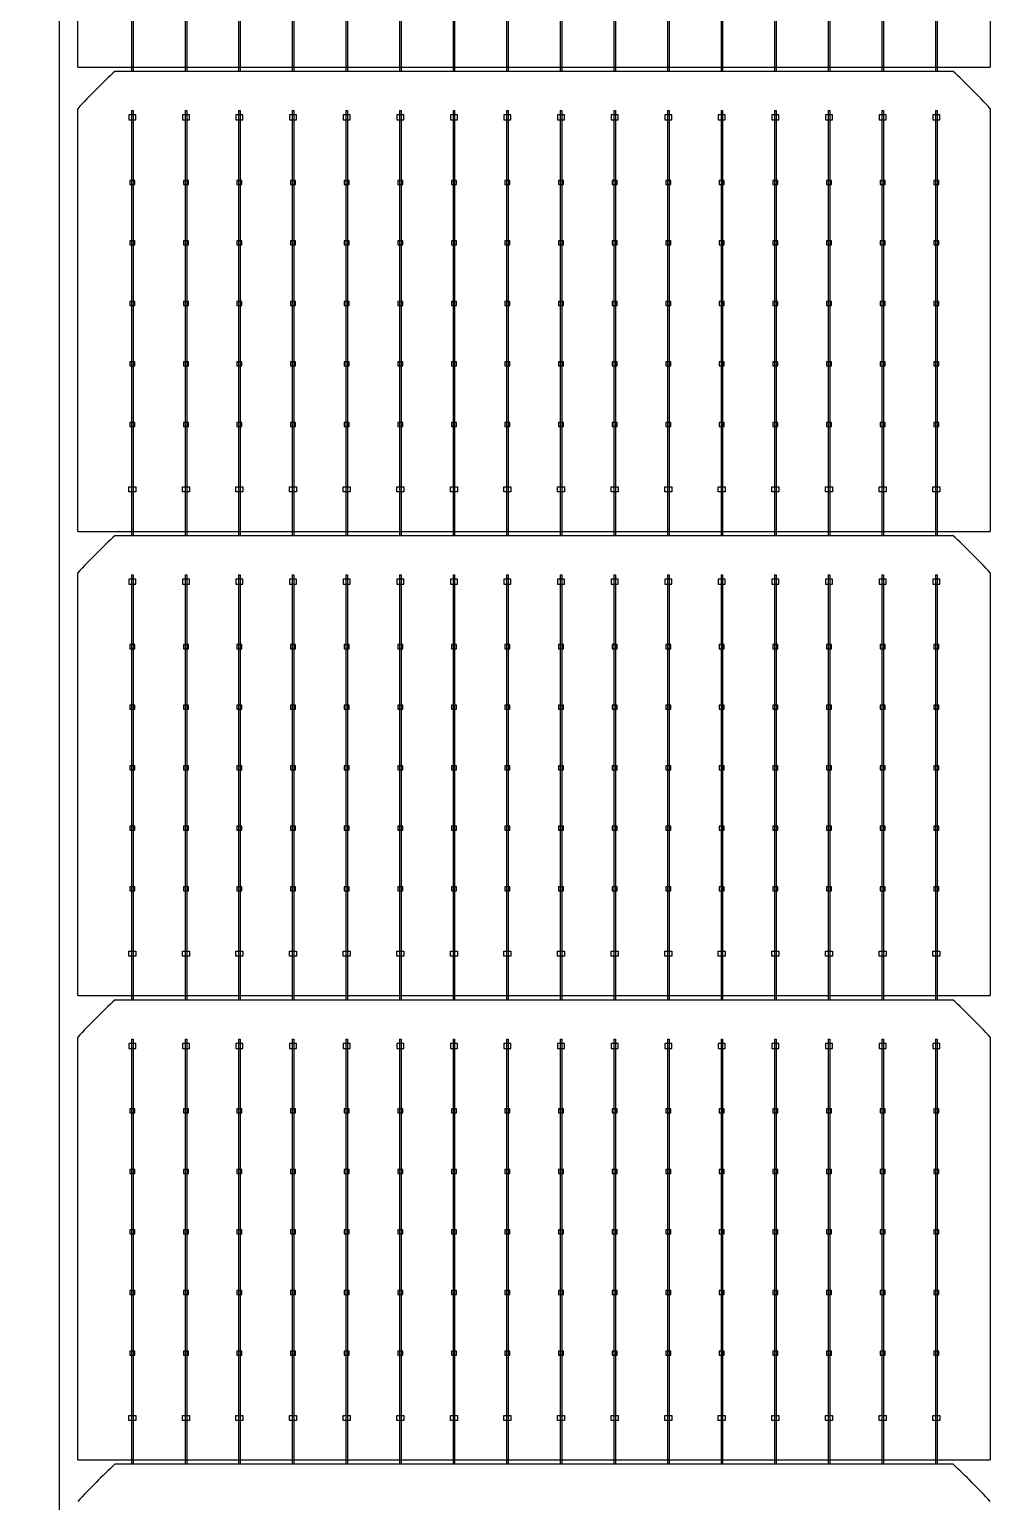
# Model space of a CAD drawing. Header units: millimetres. Extents: x 10297564 to 11610295, y -9287743 to -8409454.
# Drawn here: x 10666944 to 10668490, y -9205814 to -9203458 of the extents above; entities that cross this region are included whole.
import ezdxf

# ---------------------------------------------------------------- set-up
doc = ezdxf.new("R2010")
doc.units = ezdxf.units.MM
doc.header["$LTSCALE"] = 100
doc.layers.add('TEXTLINE', color=1, linetype='Continuous')

# ---------------------------------------------------------------- blocks, each defined once
blk = doc.blocks.new('635W')
for p, q in [((10686106.06, -10025969.14), (10686106.06, -10026053.94)), ((10686106.38, -10025969.14), (10686106.38, -10026053.94)), ((10686116.76, -10025969.14), (10686116.76, -10026053.94)), ((10686117.08, -10025969.14), (10686117.08, -10026053.94)), ((10686127.46, -10025969.14), (10686127.46, -10026053.94)), ((10686127.78, -10025969.14), (10686127.78, -10026053.94)), ((10686138.16, -10025969.14), (10686138.16, -10026053.94)), ((10686138.48, -10025969.14), (10686138.48, -10026053.94)), ((10686148.86, -10025969.14), (10686148.86, -10026053.94)), ((10686149.18, -10025969.14), (10686149.18, -10026053.94)), ((10686159.56, -10025969.14), (10686159.56, -10026053.94)), ((10686159.88, -10025969.14), (10686159.88, -10026053.94)), ((10686170.26, -10025969.14), (10686170.26, -10026053.94)), ((10686170.58, -10025969.14), (10686170.58, -10026053.94)), ((10686180.96, -10025969.14), (10686180.96, -10026053.94)), ((10686181.28, -10025969.14), (10686181.28, -10026053.94)), ((10686191.66, -10025969.14), (10686191.66, -10026053.94)), ((10686191.98, -10025969.14), (10686191.98, -10026053.94)), ((10686202.36, -10025969.14), (10686202.36, -10026053.94)), ((10686202.68, -10025969.14), (10686202.68, -10026053.94)), ((10686213.06, -10025969.14), (10686213.06, -10026053.94)), ((10686213.38, -10025969.14), (10686213.38, -10026053.94)), ((10686223.76, -10025969.14), (10686223.76, -10026053.94)), ((10686224.08, -10025969.14), (10686224.08, -10026053.94)), ((10686234.46, -10025969.14), (10686234.46, -10026053.94)), ((10686234.78, -10025969.14), (10686234.78, -10026053.94)), ((10686245.16, -10025969.14), (10686245.16, -10026053.94)), ((10686245.48, -10025969.14), (10686245.48, -10026053.94)), ((10686255.86, -10025969.14), (10686255.86, -10026053.94)), ((10686256.18, -10025969.14), (10686256.18, -10026053.94)), ((10686266.56, -10025969.14), (10686266.56, -10026053.94)), ((10686266.88, -10025969.14), (10686266.88, -10026053.94)), ((10686095.32, -10026053.14), (10686277.52, -10026053.14)), ((10686106.06, -10026061.81), (10686106.06, -10026146.62)), ((10686106.38, -10026061.81), (10686106.38, -10026146.62)), ((10686116.76, -10026061.81), (10686116.76, -10026146.62)), ((10686117.08, -10026061.81), (10686117.08, -10026146.62)), ((10686127.46, -10026061.81), (10686127.46, -10026146.62)), ((10686127.78, -10026061.81), (10686127.78, -10026146.62)), ((10686138.16, -10026061.81), (10686138.16, -10026146.62)), ((10686138.48, -10026061.81), (10686138.48, -10026146.62)), ((10686148.86, -10026061.81), (10686148.86, -10026146.62)), ((10686149.18, -10026061.81), (10686149.18, -10026146.62)), ((10686159.56, -10026061.81), (10686159.56, -10026146.62)), ((10686159.88, -10026061.81), (10686159.88, -10026146.62)), ((10686170.26, -10026061.81), (10686170.26, -10026146.62)), ((10686170.58, -10026061.81), (10686170.58, -10026146.62)), ((10686180.96, -10026061.81), (10686180.96, -10026146.62)), ((10686181.28, -10026061.81), (10686181.28, -10026146.62)), ((10686191.66, -10026061.81), (10686191.66, -10026146.62)), ((10686191.98, -10026061.81), (10686191.98, -10026146.62)), ((10686202.36, -10026061.81), (10686202.36, -10026146.62)), ((10686202.68, -10026061.81), (10686202.68, -10026146.62)), ((10686213.06, -10026061.81), (10686213.06, -10026146.62)), ((10686213.38, -10026061.81), (10686213.38, -10026146.62)), ((10686223.76, -10026061.81), (10686223.76, -10026146.62)), ((10686224.08, -10026061.81), (10686224.08, -10026146.62)), ((10686234.46, -10026061.81), (10686234.46, -10026146.62)), ((10686234.78, -10026061.81), (10686234.78, -10026146.62)), ((10686245.16, -10026061.81), (10686245.16, -10026146.62)), ((10686245.48, -10026061.81), (10686245.48, -10026146.62)), ((10686255.86, -10026061.81), (10686255.86, -10026146.62)), ((10686256.18, -10026061.81), (10686256.18, -10026146.62)), ((10686266.56, -10026061.81), (10686266.56, -10026146.62)), ((10686266.88, -10026061.81), (10686266.88, -10026146.62)), ((10686095.32, -10026145.81), (10686277.52, -10026145.81)), ((10686106.06, -10026154.49), (10686106.06, -10026239.29)), ((10686106.38, -10026154.49), (10686106.38, -10026239.29)), ((10686116.76, -10026154.49), (10686116.76, -10026239.29)), ((10686117.08, -10026154.49), (10686117.08, -10026239.29)), ((10686127.46, -10026154.49), (10686127.46, -10026239.29)), ((10686127.78, -10026154.49), (10686127.78, -10026239.29)), ((10686138.16, -10026154.49), (10686138.16, -10026239.29)), ((10686138.48, -10026154.49), (10686138.48, -10026239.29)), ((10686148.86, -10026154.49), (10686148.86, -10026239.29)), ((10686149.18, -10026154.49), (10686149.18, -10026239.29)), ((10686159.56, -10026154.49), (10686159.56, -10026239.29)), ((10686159.88, -10026154.49), (10686159.88, -10026239.29)), ((10686170.26, -10026154.49), (10686170.26, -10026239.29)), ((10686170.58, -10026154.49), (10686170.58, -10026239.29)), ((10686180.96, -10026154.49), (10686180.96, -10026239.29)), ((10686181.28, -10026154.49), (10686181.28, -10026239.29)), ((10686191.66, -10026154.49), (10686191.66, -10026239.29)), ((10686191.98, -10026154.49), (10686191.98, -10026239.29)), ((10686202.36, -10026154.49), (10686202.36, -10026239.29)), ((10686202.68, -10026154.49), (10686202.68, -10026239.29)), ((10686213.06, -10026154.49), (10686213.06, -10026239.29)), ((10686213.38, -10026154.49), (10686213.38, -10026239.29)), ((10686223.76, -10026154.49), (10686223.76, -10026239.29)), ((10686224.08, -10026154.49), (10686224.08, -10026239.29)), ((10686234.46, -10026154.49), (10686234.46, -10026239.29)), ((10686234.78, -10026154.49), (10686234.78, -10026239.29)), ((10686245.16, -10026154.49), (10686245.16, -10026239.29)), ((10686245.48, -10026154.49), (10686245.48, -10026239.29)), ((10686255.86, -10026154.49), (10686255.86, -10026239.29)), ((10686256.18, -10026154.49), (10686256.18, -10026239.29)), ((10686266.56, -10026154.49), (10686266.56, -10026239.29)), ((10686266.88, -10026154.49), (10686266.88, -10026239.29)), ((10686095.32, -10026238.49), (10686277.52, -10026238.49)), ((10686106.06, -10026247.16), (10686106.06, -10026331.97)), ((10686106.38, -10026247.16), (10686106.38, -10026331.97)), ((10686116.76, -10026247.16), (10686116.76, -10026331.97)), ((10686117.08, -10026247.16), (10686117.08, -10026331.97)), ((10686127.46, -10026247.16), (10686127.46, -10026331.97)), ((10686127.78, -10026247.16), (10686127.78, -10026331.97)), ((10686138.16, -10026247.16), (10686138.16, -10026331.97)), ((10686138.48, -10026247.16), (10686138.48, -10026331.97)), ((10686148.86, -10026247.16), (10686148.86, -10026331.97)), ((10686149.18, -10026247.16), (10686149.18, -10026331.97)), ((10686159.56, -10026247.16), (10686159.56, -10026331.97)), ((10686159.88, -10026247.16), (10686159.88, -10026331.97)), ((10686170.26, -10026247.16), (10686170.26, -10026331.97)), ((10686170.58, -10026247.16), (10686170.58, -10026331.97)), ((10686180.96, -10026247.16), (10686180.96, -10026331.97)), ((10686181.28, -10026247.16), (10686181.28, -10026331.97)), ((10686191.66, -10026247.16), (10686191.66, -10026331.97)), ((10686191.98, -10026247.16), (10686191.98, -10026331.97)), ((10686202.36, -10026247.16), (10686202.36, -10026331.97)), ((10686202.68, -10026247.16), (10686202.68, -10026331.97)), ((10686213.06, -10026247.16), (10686213.06, -10026331.97)), ((10686213.38, -10026247.16), (10686213.38, -10026331.97)), ((10686223.76, -10026247.16), (10686223.76, -10026331.97)), ((10686224.08, -10026247.16), (10686224.08, -10026331.97)), ((10686234.46, -10026247.16), (10686234.46, -10026331.97)), ((10686234.78, -10026247.16), (10686234.78, -10026331.97)), ((10686245.16, -10026247.16), (10686245.16, -10026331.97)), ((10686245.48, -10026247.16), (10686245.48, -10026331.97)), ((10686255.86, -10026247.16), (10686255.86, -10026331.97)), ((10686256.18, -10026247.16), (10686256.18, -10026331.97)), ((10686266.56, -10026247.16), (10686266.56, -10026331.97)), ((10686266.88, -10026247.16), (10686266.88, -10026331.97)), ((10686095.32, -10026331.16), (10686277.52, -10026331.16))]:
    blk.add_line(p, q)
for points in [[(10686091.67, -10024179.21), (10687200.67, -10024179.21), (10687200.67, -10026619.21), (10686091.67, -10026619.21)], [(10686106.92, -10026063.68), (10686106.92, -10026062.68), (10686105.52, -10026062.68), (10686105.52, -10026063.68)], [(10686117.62, -10026063.68), (10686117.62, -10026062.68), (10686116.22, -10026062.68), (10686116.22, -10026063.68)], [(10686128.32, -10026063.68), (10686128.32, -10026062.68), (10686126.92, -10026062.68), (10686126.92, -10026063.68)], [(10686139.02, -10026063.68), (10686139.02, -10026062.68), (10686137.62, -10026062.68), (10686137.62, -10026063.68)], [(10686149.72, -10026063.68), (10686149.72, -10026062.68), (10686148.32, -10026062.68), (10686148.32, -10026063.68)], [(10686160.42, -10026063.68), (10686160.42, -10026062.68), (10686159.02, -10026062.68), (10686159.02, -10026063.68)], [(10686171.12, -10026063.68), (10686171.12, -10026062.68), (10686169.72, -10026062.68), (10686169.72, -10026063.68)], [(10686181.82, -10026063.68), (10686181.82, -10026062.68), (10686180.42, -10026062.68), (10686180.42, -10026063.68)], [(10686192.52, -10026063.68), (10686192.52, -10026062.68), (10686191.12, -10026062.68), (10686191.12, -10026063.68)], [(10686203.22, -10026063.68), (10686203.22, -10026062.68), (10686201.82, -10026062.68), (10686201.82, -10026063.68)], [(10686213.92, -10026063.68), (10686213.92, -10026062.68), (10686212.52, -10026062.68), (10686212.52, -10026063.68)], [(10686224.62, -10026063.68), (10686224.62, -10026062.68), (10686223.22, -10026062.68), (10686223.22, -10026063.68)], [(10686235.32, -10026063.68), (10686235.32, -10026062.68), (10686233.92, -10026062.68), (10686233.92, -10026063.68)], [(10686246.02, -10026063.68), (10686246.02, -10026062.68), (10686244.62, -10026062.68), (10686244.62, -10026063.68)], [(10686256.72, -10026063.68), (10686256.72, -10026062.68), (10686255.32, -10026062.68), (10686255.32, -10026063.68)], [(10686267.42, -10026063.68), (10686267.42, -10026062.68), (10686266.02, -10026062.68), (10686266.02, -10026063.68)], [(10686105.72, -10026076.55), (10686106.72, -10026076.55), (10686106.72, -10026075.75), (10686105.72, -10026075.75)], [(10686116.42, -10026076.55), (10686117.42, -10026076.55), (10686117.42, -10026075.75), (10686116.42, -10026075.75)], [(10686127.12, -10026076.55), (10686128.12, -10026076.55), (10686128.12, -10026075.75), (10686127.12, -10026075.75)], [(10686137.82, -10026076.55), (10686138.82, -10026076.55), (10686138.82, -10026075.75), (10686137.82, -10026075.75)], [(10686148.52, -10026076.55), (10686149.52, -10026076.55), (10686149.52, -10026075.75), (10686148.52, -10026075.75)], [(10686159.22, -10026076.55), (10686160.22, -10026076.55), (10686160.22, -10026075.75), (10686159.22, -10026075.75)], [(10686169.92, -10026076.55), (10686170.92, -10026076.55), (10686170.92, -10026075.75), (10686169.92, -10026075.75)], [(10686180.62, -10026076.55), (10686181.62, -10026076.55), (10686181.62, -10026075.75), (10686180.62, -10026075.75)], [(10686191.32, -10026076.55), (10686192.32, -10026076.55), (10686192.32, -10026075.75), (10686191.32, -10026075.75)], [(10686202.02, -10026076.55), (10686203.02, -10026076.55), (10686203.02, -10026075.75), (10686202.02, -10026075.75)], [(10686212.72, -10026076.55), (10686213.72, -10026076.55), (10686213.72, -10026075.75), (10686212.72, -10026075.75)], [(10686223.42, -10026076.55), (10686224.42, -10026076.55), (10686224.42, -10026075.75), (10686223.42, -10026075.75)], [(10686234.12, -10026076.55), (10686235.12, -10026076.55), (10686235.12, -10026075.75), (10686234.12, -10026075.75)], [(10686244.82, -10026076.55), (10686245.82, -10026076.55), (10686245.82, -10026075.75), (10686244.82, -10026075.75)], [(10686255.52, -10026076.55), (10686256.52, -10026076.55), (10686256.52, -10026075.75), (10686255.52, -10026075.75)], [(10686266.22, -10026076.55), (10686267.22, -10026076.55), (10686267.22, -10026075.75), (10686266.22, -10026075.75)], [(10686105.72, -10026088.63), (10686106.72, -10026088.63), (10686106.72, -10026087.83), (10686105.72, -10026087.83)], [(10686116.42, -10026088.63), (10686117.42, -10026088.63), (10686117.42, -10026087.83), (10686116.42, -10026087.83)], [(10686127.12, -10026088.63), (10686128.12, -10026088.63), (10686128.12, -10026087.83), (10686127.12, -10026087.83)], [(10686137.82, -10026088.63), (10686138.82, -10026088.63), (10686138.82, -10026087.83), (10686137.82, -10026087.83)], [(10686148.52, -10026088.63), (10686149.52, -10026088.63), (10686149.52, -10026087.83), (10686148.52, -10026087.83)], [(10686159.22, -10026088.63), (10686160.22, -10026088.63), (10686160.22, -10026087.83), (10686159.22, -10026087.83)], [(10686169.92, -10026088.63), (10686170.92, -10026088.63), (10686170.92, -10026087.83), (10686169.92, -10026087.83)], [(10686180.62, -10026088.63), (10686181.62, -10026088.63), (10686181.62, -10026087.83), (10686180.62, -10026087.83)], [(10686191.32, -10026088.63), (10686192.32, -10026088.63), (10686192.32, -10026087.83), (10686191.32, -10026087.83)], [(10686202.02, -10026088.63), (10686203.02, -10026088.63), (10686203.02, -10026087.83), (10686202.02, -10026087.83)], [(10686212.72, -10026088.63), (10686213.72, -10026088.63), (10686213.72, -10026087.83), (10686212.72, -10026087.83)], [(10686223.42, -10026088.63), (10686224.42, -10026088.63), (10686224.42, -10026087.83), (10686223.42, -10026087.83)], [(10686234.12, -10026088.63), (10686235.12, -10026088.63), (10686235.12, -10026087.83), (10686234.12, -10026087.83)], [(10686244.82, -10026088.63), (10686245.82, -10026088.63), (10686245.82, -10026087.83), (10686244.82, -10026087.83)], [(10686255.52, -10026088.63), (10686256.52, -10026088.63), (10686256.52, -10026087.83), (10686255.52, -10026087.83)], [(10686266.22, -10026088.63), (10686267.22, -10026088.63), (10686267.22, -10026087.83), (10686266.22, -10026087.83)], [(10686105.72, -10026100.71), (10686106.72, -10026100.71), (10686106.72, -10026099.91), (10686105.72, -10026099.91)], [(10686116.42, -10026100.71), (10686117.42, -10026100.71), (10686117.42, -10026099.91), (10686116.42, -10026099.91)], [(10686127.12, -10026100.71), (10686128.12, -10026100.71), (10686128.12, -10026099.91), (10686127.12, -10026099.91)], [(10686137.82, -10026100.71), (10686138.82, -10026100.71), (10686138.82, -10026099.91), (10686137.82, -10026099.91)], [(10686148.52, -10026100.71), (10686149.52, -10026100.71), (10686149.52, -10026099.91), (10686148.52, -10026099.91)], [(10686159.22, -10026100.71), (10686160.22, -10026100.71), (10686160.22, -10026099.91), (10686159.22, -10026099.91)], [(10686169.92, -10026100.71), (10686170.92, -10026100.71), (10686170.92, -10026099.91), (10686169.92, -10026099.91)], [(10686180.62, -10026100.71), (10686181.62, -10026100.71), (10686181.62, -10026099.91), (10686180.62, -10026099.91)], [(10686191.32, -10026100.71), (10686192.32, -10026100.71), (10686192.32, -10026099.91), (10686191.32, -10026099.91)], [(10686202.02, -10026100.71), (10686203.02, -10026100.71), (10686203.02, -10026099.91), (10686202.02, -10026099.91)], [(10686212.72, -10026100.71), (10686213.72, -10026100.71), (10686213.72, -10026099.91), (10686212.72, -10026099.91)], [(10686223.42, -10026100.71), (10686224.42, -10026100.71), (10686224.42, -10026099.91), (10686223.42, -10026099.91)], [(10686234.12, -10026100.71), (10686235.12, -10026100.71), (10686235.12, -10026099.91), (10686234.12, -10026099.91)], [(10686244.82, -10026100.71), (10686245.82, -10026100.71), (10686245.82, -10026099.91), (10686244.82, -10026099.91)], [(10686255.52, -10026100.71), (10686256.52, -10026100.71), (10686256.52, -10026099.91), (10686255.52, -10026099.91)], [(10686266.22, -10026100.71), (10686267.22, -10026100.71), (10686267.22, -10026099.91), (10686266.22, -10026099.91)], [(10686105.72, -10026112.79), (10686106.72, -10026112.79), (10686106.72, -10026111.99), (10686105.72, -10026111.99)], [(10686116.42, -10026112.79), (10686117.42, -10026112.79), (10686117.42, -10026111.99), (10686116.42, -10026111.99)], [(10686127.12, -10026112.79), (10686128.12, -10026112.79), (10686128.12, -10026111.99), (10686127.12, -10026111.99)], [(10686137.82, -10026112.79), (10686138.82, -10026112.79), (10686138.82, -10026111.99), (10686137.82, -10026111.99)], [(10686148.52, -10026112.79), (10686149.52, -10026112.79), (10686149.52, -10026111.99), (10686148.52, -10026111.99)], [(10686159.22, -10026112.79), (10686160.22, -10026112.79), (10686160.22, -10026111.99), (10686159.22, -10026111.99)], [(10686169.92, -10026112.79), (10686170.92, -10026112.79), (10686170.92, -10026111.99), (10686169.92, -10026111.99)], [(10686180.62, -10026112.79), (10686181.62, -10026112.79), (10686181.62, -10026111.99), (10686180.62, -10026111.99)], [(10686191.32, -10026112.79), (10686192.32, -10026112.79), (10686192.32, -10026111.99), (10686191.32, -10026111.99)], [(10686202.02, -10026112.79), (10686203.02, -10026112.79), (10686203.02, -10026111.99), (10686202.02, -10026111.99)], [(10686212.72, -10026112.79), (10686213.72, -10026112.79), (10686213.72, -10026111.99), (10686212.72, -10026111.99)], [(10686223.42, -10026112.79), (10686224.42, -10026112.79), (10686224.42, -10026111.99), (10686223.42, -10026111.99)], [(10686234.12, -10026112.79), (10686235.12, -10026112.79), (10686235.12, -10026111.99), (10686234.12, -10026111.99)], [(10686244.82, -10026112.79), (10686245.82, -10026112.79), (10686245.82, -10026111.99), (10686244.82, -10026111.99)], [(10686255.52, -10026112.79), (10686256.52, -10026112.79), (10686256.52, -10026111.99), (10686255.52, -10026111.99)], [(10686266.22, -10026112.79), (10686267.22, -10026112.79), (10686267.22, -10026111.99), (10686266.22, -10026111.99)], [(10686105.72, -10026124.87), (10686106.72, -10026124.87), (10686106.72, -10026124.07), (10686105.72, -10026124.07)], [(10686116.42, -10026124.87), (10686117.42, -10026124.87), (10686117.42, -10026124.07), (10686116.42, -10026124.07)], [(10686127.12, -10026124.87), (10686128.12, -10026124.87), (10686128.12, -10026124.07), (10686127.12, -10026124.07)], [(10686137.82, -10026124.87), (10686138.82, -10026124.87), (10686138.82, -10026124.07), (10686137.82, -10026124.07)], [(10686148.52, -10026124.87), (10686149.52, -10026124.87), (10686149.52, -10026124.07), (10686148.52, -10026124.07)], [(10686159.22, -10026124.87), (10686160.22, -10026124.87), (10686160.22, -10026124.07), (10686159.22, -10026124.07)], [(10686169.92, -10026124.87), (10686170.92, -10026124.87), (10686170.92, -10026124.07), (10686169.92, -10026124.07)], [(10686180.62, -10026124.87), (10686181.62, -10026124.87), (10686181.62, -10026124.07), (10686180.62, -10026124.07)], [(10686191.32, -10026124.87), (10686192.32, -10026124.87), (10686192.32, -10026124.07), (10686191.32, -10026124.07)], [(10686202.02, -10026124.87), (10686203.02, -10026124.87), (10686203.02, -10026124.07), (10686202.02, -10026124.07)], [(10686212.72, -10026124.87), (10686213.72, -10026124.87), (10686213.72, -10026124.07), (10686212.72, -10026124.07)], [(10686223.42, -10026124.87), (10686224.42, -10026124.87), (10686224.42, -10026124.07), (10686223.42, -10026124.07)], [(10686234.12, -10026124.87), (10686235.12, -10026124.87), (10686235.12, -10026124.07), (10686234.12, -10026124.07)], [(10686244.82, -10026124.87), (10686245.82, -10026124.87), (10686245.82, -10026124.07), (10686244.82, -10026124.07)], [(10686255.52, -10026124.87), (10686256.52, -10026124.87), (10686256.52, -10026124.07), (10686255.52, -10026124.07)], [(10686266.22, -10026124.87), (10686267.22, -10026124.87), (10686267.22, -10026124.07), (10686266.22, -10026124.07)], [(10686106.92, -10026136.94), (10686106.92, -10026137.94), (10686105.52, -10026137.94), (10686105.52, -10026136.94)], [(10686117.62, -10026136.94), (10686117.62, -10026137.94), (10686116.22, -10026137.94), (10686116.22, -10026136.94)], [(10686128.32, -10026136.94), (10686128.32, -10026137.94), (10686126.92, -10026137.94), (10686126.92, -10026136.94)], [(10686139.02, -10026136.94), (10686139.02, -10026137.94), (10686137.62, -10026137.94), (10686137.62, -10026136.94)], [(10686149.72, -10026136.94), (10686149.72, -10026137.94), (10686148.32, -10026137.94), (10686148.32, -10026136.94)], [(10686160.42, -10026136.94), (10686160.42, -10026137.94), (10686159.02, -10026137.94), (10686159.02, -10026136.94)], [(10686171.12, -10026136.94), (10686171.12, -10026137.94), (10686169.72, -10026137.94), (10686169.72, -10026136.94)], [(10686181.82, -10026136.94), (10686181.82, -10026137.94), (10686180.42, -10026137.94), (10686180.42, -10026136.94)], [(10686192.52, -10026136.94), (10686192.52, -10026137.94), (10686191.12, -10026137.94), (10686191.12, -10026136.94)], [(10686203.22, -10026136.94), (10686203.22, -10026137.94), (10686201.82, -10026137.94), (10686201.82, -10026136.94)], [(10686213.92, -10026136.94), (10686213.92, -10026137.94), (10686212.52, -10026137.94), (10686212.52, -10026136.94)], [(10686224.62, -10026136.94), (10686224.62, -10026137.94), (10686223.22, -10026137.94), (10686223.22, -10026136.94)], [(10686235.32, -10026136.94), (10686235.32, -10026137.94), (10686233.92, -10026137.94), (10686233.92, -10026136.94)], [(10686246.02, -10026136.94), (10686246.02, -10026137.94), (10686244.62, -10026137.94), (10686244.62, -10026136.94)], [(10686256.72, -10026136.94), (10686256.72, -10026137.94), (10686255.32, -10026137.94), (10686255.32, -10026136.94)], [(10686267.42, -10026136.94), (10686267.42, -10026137.94), (10686266.02, -10026137.94), (10686266.02, -10026136.94)], [(10686106.92, -10026156.36), (10686106.92, -10026155.36), (10686105.52, -10026155.36), (10686105.52, -10026156.36)], [(10686117.62, -10026156.36), (10686117.62, -10026155.36), (10686116.22, -10026155.36), (10686116.22, -10026156.36)], [(10686128.32, -10026156.36), (10686128.32, -10026155.36), (10686126.92, -10026155.36), (10686126.92, -10026156.36)], [(10686139.02, -10026156.36), (10686139.02, -10026155.36), (10686137.62, -10026155.36), (10686137.62, -10026156.36)], [(10686149.72, -10026156.36), (10686149.72, -10026155.36), (10686148.32, -10026155.36), (10686148.32, -10026156.36)], [(10686160.42, -10026156.36), (10686160.42, -10026155.36), (10686159.02, -10026155.36), (10686159.02, -10026156.36)], [(10686171.12, -10026156.36), (10686171.12, -10026155.36), (10686169.72, -10026155.36), (10686169.72, -10026156.36)], [(10686181.82, -10026156.36), (10686181.82, -10026155.36), (10686180.42, -10026155.36), (10686180.42, -10026156.36)], [(10686192.52, -10026156.36), (10686192.52, -10026155.36), (10686191.12, -10026155.36), (10686191.12, -10026156.36)], [(10686203.22, -10026156.36), (10686203.22, -10026155.36), (10686201.82, -10026155.36), (10686201.82, -10026156.36)], [(10686213.92, -10026156.36), (10686213.92, -10026155.36), (10686212.52, -10026155.36), (10686212.52, -10026156.36)], [(10686224.62, -10026156.36), (10686224.62, -10026155.36), (10686223.22, -10026155.36), (10686223.22, -10026156.36)], [(10686235.32, -10026156.36), (10686235.32, -10026155.36), (10686233.92, -10026155.36), (10686233.92, -10026156.36)], [(10686246.02, -10026156.36), (10686246.02, -10026155.36), (10686244.62, -10026155.36), (10686244.62, -10026156.36)], [(10686256.72, -10026156.36), (10686256.72, -10026155.36), (10686255.32, -10026155.36), (10686255.32, -10026156.36)], [(10686267.42, -10026156.36), (10686267.42, -10026155.36), (10686266.02, -10026155.36), (10686266.02, -10026156.36)], [(10686105.72, -10026169.23), (10686106.72, -10026169.23), (10686106.72, -10026168.43), (10686105.72, -10026168.43)], [(10686116.42, -10026169.23), (10686117.42, -10026169.23), (10686117.42, -10026168.43), (10686116.42, -10026168.43)], [(10686127.12, -10026169.23), (10686128.12, -10026169.23), (10686128.12, -10026168.43), (10686127.12, -10026168.43)], [(10686137.82, -10026169.23), (10686138.82, -10026169.23), (10686138.82, -10026168.43), (10686137.82, -10026168.43)], [(10686148.52, -10026169.23), (10686149.52, -10026169.23), (10686149.52, -10026168.43), (10686148.52, -10026168.43)], [(10686159.22, -10026169.23), (10686160.22, -10026169.23), (10686160.22, -10026168.43), (10686159.22, -10026168.43)], [(10686169.92, -10026169.23), (10686170.92, -10026169.23), (10686170.92, -10026168.43), (10686169.92, -10026168.43)], [(10686180.62, -10026169.23), (10686181.62, -10026169.23), (10686181.62, -10026168.43), (10686180.62, -10026168.43)], [(10686191.32, -10026169.23), (10686192.32, -10026169.23), (10686192.32, -10026168.43), (10686191.32, -10026168.43)], [(10686202.02, -10026169.23), (10686203.02, -10026169.23), (10686203.02, -10026168.43), (10686202.02, -10026168.43)], [(10686212.72, -10026169.23), (10686213.72, -10026169.23), (10686213.72, -10026168.43), (10686212.72, -10026168.43)], [(10686223.42, -10026169.23), (10686224.42, -10026169.23), (10686224.42, -10026168.43), (10686223.42, -10026168.43)], [(10686234.12, -10026169.23), (10686235.12, -10026169.23), (10686235.12, -10026168.43), (10686234.12, -10026168.43)], [(10686244.82, -10026169.23), (10686245.82, -10026169.23), (10686245.82, -10026168.43), (10686244.82, -10026168.43)], [(10686255.52, -10026169.23), (10686256.52, -10026169.23), (10686256.52, -10026168.43), (10686255.52, -10026168.43)], [(10686266.22, -10026169.23), (10686267.22, -10026169.23), (10686267.22, -10026168.43), (10686266.22, -10026168.43)], [(10686105.72, -10026181.31), (10686106.72, -10026181.31), (10686106.72, -10026180.51), (10686105.72, -10026180.51)], [(10686116.42, -10026181.31), (10686117.42, -10026181.31), (10686117.42, -10026180.51), (10686116.42, -10026180.51)], [(10686127.12, -10026181.31), (10686128.12, -10026181.31), (10686128.12, -10026180.51), (10686127.12, -10026180.51)], [(10686137.82, -10026181.31), (10686138.82, -10026181.31), (10686138.82, -10026180.51), (10686137.82, -10026180.51)], [(10686148.52, -10026181.31), (10686149.52, -10026181.31), (10686149.52, -10026180.51), (10686148.52, -10026180.51)], [(10686159.22, -10026181.31), (10686160.22, -10026181.31), (10686160.22, -10026180.51), (10686159.22, -10026180.51)], [(10686169.92, -10026181.31), (10686170.92, -10026181.31), (10686170.92, -10026180.51), (10686169.92, -10026180.51)], [(10686180.62, -10026181.31), (10686181.62, -10026181.31), (10686181.62, -10026180.51), (10686180.62, -10026180.51)], [(10686191.32, -10026181.31), (10686192.32, -10026181.31), (10686192.32, -10026180.51), (10686191.32, -10026180.51)], [(10686202.02, -10026181.31), (10686203.02, -10026181.31), (10686203.02, -10026180.51), (10686202.02, -10026180.51)], [(10686212.72, -10026181.31), (10686213.72, -10026181.31), (10686213.72, -10026180.51), (10686212.72, -10026180.51)], [(10686223.42, -10026181.31), (10686224.42, -10026181.31), (10686224.42, -10026180.51), (10686223.42, -10026180.51)], [(10686234.12, -10026181.31), (10686235.12, -10026181.31), (10686235.12, -10026180.51), (10686234.12, -10026180.51)], [(10686244.82, -10026181.31), (10686245.82, -10026181.31), (10686245.82, -10026180.51), (10686244.82, -10026180.51)], [(10686255.52, -10026181.31), (10686256.52, -10026181.31), (10686256.52, -10026180.51), (10686255.52, -10026180.51)], [(10686266.22, -10026181.31), (10686267.22, -10026181.31), (10686267.22, -10026180.51), (10686266.22, -10026180.51)], [(10686105.72, -10026193.39), (10686106.72, -10026193.39), (10686106.72, -10026192.59), (10686105.72, -10026192.59)], [(10686116.42, -10026193.39), (10686117.42, -10026193.39), (10686117.42, -10026192.59), (10686116.42, -10026192.59)], [(10686127.12, -10026193.39), (10686128.12, -10026193.39), (10686128.12, -10026192.59), (10686127.12, -10026192.59)], [(10686137.82, -10026193.39), (10686138.82, -10026193.39), (10686138.82, -10026192.59), (10686137.82, -10026192.59)], [(10686148.52, -10026193.39), (10686149.52, -10026193.39), (10686149.52, -10026192.59), (10686148.52, -10026192.59)], [(10686159.22, -10026193.39), (10686160.22, -10026193.39), (10686160.22, -10026192.59), (10686159.22, -10026192.59)], [(10686169.92, -10026193.39), (10686170.92, -10026193.39), (10686170.92, -10026192.59), (10686169.92, -10026192.59)], [(10686180.62, -10026193.39), (10686181.62, -10026193.39), (10686181.62, -10026192.59), (10686180.62, -10026192.59)], [(10686191.32, -10026193.39), (10686192.32, -10026193.39), (10686192.32, -10026192.59), (10686191.32, -10026192.59)], [(10686202.02, -10026193.39), (10686203.02, -10026193.39), (10686203.02, -10026192.59), (10686202.02, -10026192.59)], [(10686212.72, -10026193.39), (10686213.72, -10026193.39), (10686213.72, -10026192.59), (10686212.72, -10026192.59)], [(10686223.42, -10026193.39), (10686224.42, -10026193.39), (10686224.42, -10026192.59), (10686223.42, -10026192.59)], [(10686234.12, -10026193.39), (10686235.12, -10026193.39), (10686235.12, -10026192.59), (10686234.12, -10026192.59)], [(10686244.82, -10026193.39), (10686245.82, -10026193.39), (10686245.82, -10026192.59), (10686244.82, -10026192.59)], [(10686255.52, -10026193.39), (10686256.52, -10026193.39), (10686256.52, -10026192.59), (10686255.52, -10026192.59)], [(10686266.22, -10026193.39), (10686267.22, -10026193.39), (10686267.22, -10026192.59), (10686266.22, -10026192.59)], [(10686105.72, -10026205.47), (10686106.72, -10026205.47), (10686106.72, -10026204.67), (10686105.72, -10026204.67)], [(10686116.42, -10026205.47), (10686117.42, -10026205.47), (10686117.42, -10026204.67), (10686116.42, -10026204.67)], [(10686127.12, -10026205.47), (10686128.12, -10026205.47), (10686128.12, -10026204.67), (10686127.12, -10026204.67)], [(10686137.82, -10026205.47), (10686138.82, -10026205.47), (10686138.82, -10026204.67), (10686137.82, -10026204.67)], [(10686148.52, -10026205.47), (10686149.52, -10026205.47), (10686149.52, -10026204.67), (10686148.52, -10026204.67)], [(10686159.22, -10026205.47), (10686160.22, -10026205.47), (10686160.22, -10026204.67), (10686159.22, -10026204.67)], [(10686169.92, -10026205.47), (10686170.92, -10026205.47), (10686170.92, -10026204.67), (10686169.92, -10026204.67)], [(10686180.62, -10026205.47), (10686181.62, -10026205.47), (10686181.62, -10026204.67), (10686180.62, -10026204.67)], [(10686191.32, -10026205.47), (10686192.32, -10026205.47), (10686192.32, -10026204.67), (10686191.32, -10026204.67)], [(10686202.02, -10026205.47), (10686203.02, -10026205.47), (10686203.02, -10026204.67), (10686202.02, -10026204.67)], [(10686212.72, -10026205.47), (10686213.72, -10026205.47), (10686213.72, -10026204.67), (10686212.72, -10026204.67)], [(10686223.42, -10026205.47), (10686224.42, -10026205.47), (10686224.42, -10026204.67), (10686223.42, -10026204.67)], [(10686234.12, -10026205.47), (10686235.12, -10026205.47), (10686235.12, -10026204.67), (10686234.12, -10026204.67)], [(10686244.82, -10026205.47), (10686245.82, -10026205.47), (10686245.82, -10026204.67), (10686244.82, -10026204.67)], [(10686255.52, -10026205.47), (10686256.52, -10026205.47), (10686256.52, -10026204.67), (10686255.52, -10026204.67)], [(10686266.22, -10026205.47), (10686267.22, -10026205.47), (10686267.22, -10026204.67), (10686266.22, -10026204.67)], [(10686105.72, -10026217.55), (10686106.72, -10026217.55), (10686106.72, -10026216.75), (10686105.72, -10026216.75)], [(10686116.42, -10026217.55), (10686117.42, -10026217.55), (10686117.42, -10026216.75), (10686116.42, -10026216.75)], [(10686127.12, -10026217.55), (10686128.12, -10026217.55), (10686128.12, -10026216.75), (10686127.12, -10026216.75)], [(10686137.82, -10026217.55), (10686138.82, -10026217.55), (10686138.82, -10026216.75), (10686137.82, -10026216.75)], [(10686148.52, -10026217.55), (10686149.52, -10026217.55), (10686149.52, -10026216.75), (10686148.52, -10026216.75)], [(10686159.22, -10026217.55), (10686160.22, -10026217.55), (10686160.22, -10026216.75), (10686159.22, -10026216.75)], [(10686169.92, -10026217.55), (10686170.92, -10026217.55), (10686170.92, -10026216.75), (10686169.92, -10026216.75)], [(10686180.62, -10026217.55), (10686181.62, -10026217.55), (10686181.62, -10026216.75), (10686180.62, -10026216.75)], [(10686191.32, -10026217.55), (10686192.32, -10026217.55), (10686192.32, -10026216.75), (10686191.32, -10026216.75)], [(10686202.02, -10026217.55), (10686203.02, -10026217.55), (10686203.02, -10026216.75), (10686202.02, -10026216.75)], [(10686212.72, -10026217.55), (10686213.72, -10026217.55), (10686213.72, -10026216.75), (10686212.72, -10026216.75)], [(10686223.42, -10026217.55), (10686224.42, -10026217.55), (10686224.42, -10026216.75), (10686223.42, -10026216.75)], [(10686234.12, -10026217.55), (10686235.12, -10026217.55), (10686235.12, -10026216.75), (10686234.12, -10026216.75)], [(10686244.82, -10026217.55), (10686245.82, -10026217.55), (10686245.82, -10026216.75), (10686244.82, -10026216.75)], [(10686255.52, -10026217.55), (10686256.52, -10026217.55), (10686256.52, -10026216.75), (10686255.52, -10026216.75)], [(10686266.22, -10026217.55), (10686267.22, -10026217.55), (10686267.22, -10026216.75), (10686266.22, -10026216.75)], [(10686106.92, -10026229.62), (10686106.92, -10026230.62), (10686105.52, -10026230.62), (10686105.52, -10026229.62)], [(10686117.62, -10026229.62), (10686117.62, -10026230.62), (10686116.22, -10026230.62), (10686116.22, -10026229.62)], [(10686128.32, -10026229.62), (10686128.32, -10026230.62), (10686126.92, -10026230.62), (10686126.92, -10026229.62)], [(10686139.02, -10026229.62), (10686139.02, -10026230.62), (10686137.62, -10026230.62), (10686137.62, -10026229.62)], [(10686149.72, -10026229.62), (10686149.72, -10026230.62), (10686148.32, -10026230.62), (10686148.32, -10026229.62)], [(10686160.42, -10026229.62), (10686160.42, -10026230.62), (10686159.02, -10026230.62), (10686159.02, -10026229.62)], [(10686171.12, -10026229.62), (10686171.12, -10026230.62), (10686169.72, -10026230.62), (10686169.72, -10026229.62)], [(10686181.82, -10026229.62), (10686181.82, -10026230.62), (10686180.42, -10026230.62), (10686180.42, -10026229.62)], [(10686192.52, -10026229.62), (10686192.52, -10026230.62), (10686191.12, -10026230.62), (10686191.12, -10026229.62)], [(10686203.22, -10026229.62), (10686203.22, -10026230.62), (10686201.82, -10026230.62), (10686201.82, -10026229.62)], [(10686213.92, -10026229.62), (10686213.92, -10026230.62), (10686212.52, -10026230.62), (10686212.52, -10026229.62)], [(10686224.62, -10026229.62), (10686224.62, -10026230.62), (10686223.22, -10026230.62), (10686223.22, -10026229.62)], [(10686235.32, -10026229.62), (10686235.32, -10026230.62), (10686233.92, -10026230.62), (10686233.92, -10026229.62)], [(10686246.02, -10026229.62), (10686246.02, -10026230.62), (10686244.62, -10026230.62), (10686244.62, -10026229.62)], [(10686256.72, -10026229.62), (10686256.72, -10026230.62), (10686255.32, -10026230.62), (10686255.32, -10026229.62)], [(10686267.42, -10026229.62), (10686267.42, -10026230.62), (10686266.02, -10026230.62), (10686266.02, -10026229.62)], [(10686106.92, -10026249.03), (10686106.92, -10026248.03), (10686105.52, -10026248.03), (10686105.52, -10026249.03)], [(10686117.62, -10026249.03), (10686117.62, -10026248.03), (10686116.22, -10026248.03), (10686116.22, -10026249.03)], [(10686128.32, -10026249.03), (10686128.32, -10026248.03), (10686126.92, -10026248.03), (10686126.92, -10026249.03)], [(10686139.02, -10026249.03), (10686139.02, -10026248.03), (10686137.62, -10026248.03), (10686137.62, -10026249.03)], [(10686149.72, -10026249.03), (10686149.72, -10026248.03), (10686148.32, -10026248.03), (10686148.32, -10026249.03)], [(10686160.42, -10026249.03), (10686160.42, -10026248.03), (10686159.02, -10026248.03), (10686159.02, -10026249.03)], [(10686171.12, -10026249.03), (10686171.12, -10026248.03), (10686169.72, -10026248.03), (10686169.72, -10026249.03)], [(10686181.82, -10026249.03), (10686181.82, -10026248.03), (10686180.42, -10026248.03), (10686180.42, -10026249.03)], [(10686192.52, -10026249.03), (10686192.52, -10026248.03), (10686191.12, -10026248.03), (10686191.12, -10026249.03)], [(10686203.22, -10026249.03), (10686203.22, -10026248.03), (10686201.82, -10026248.03), (10686201.82, -10026249.03)], [(10686213.92, -10026249.03), (10686213.92, -10026248.03), (10686212.52, -10026248.03), (10686212.52, -10026249.03)], [(10686224.62, -10026249.03), (10686224.62, -10026248.03), (10686223.22, -10026248.03), (10686223.22, -10026249.03)], [(10686235.32, -10026249.03), (10686235.32, -10026248.03), (10686233.92, -10026248.03), (10686233.92, -10026249.03)], [(10686246.02, -10026249.03), (10686246.02, -10026248.03), (10686244.62, -10026248.03), (10686244.62, -10026249.03)], [(10686256.72, -10026249.03), (10686256.72, -10026248.03), (10686255.32, -10026248.03), (10686255.32, -10026249.03)], [(10686267.42, -10026249.03), (10686267.42, -10026248.03), (10686266.02, -10026248.03), (10686266.02, -10026249.03)], [(10686105.72, -10026261.9), (10686106.72, -10026261.9), (10686106.72, -10026261.1), (10686105.72, -10026261.1)], [(10686116.42, -10026261.9), (10686117.42, -10026261.9), (10686117.42, -10026261.1), (10686116.42, -10026261.1)], [(10686127.12, -10026261.9), (10686128.12, -10026261.9), (10686128.12, -10026261.1), (10686127.12, -10026261.1)], [(10686137.82, -10026261.9), (10686138.82, -10026261.9), (10686138.82, -10026261.1), (10686137.82, -10026261.1)], [(10686148.52, -10026261.9), (10686149.52, -10026261.9), (10686149.52, -10026261.1), (10686148.52, -10026261.1)], [(10686159.22, -10026261.9), (10686160.22, -10026261.9), (10686160.22, -10026261.1), (10686159.22, -10026261.1)], [(10686169.92, -10026261.9), (10686170.92, -10026261.9), (10686170.92, -10026261.1), (10686169.92, -10026261.1)], [(10686180.62, -10026261.9), (10686181.62, -10026261.9), (10686181.62, -10026261.1), (10686180.62, -10026261.1)], [(10686191.32, -10026261.9), (10686192.32, -10026261.9), (10686192.32, -10026261.1), (10686191.32, -10026261.1)], [(10686202.02, -10026261.9), (10686203.02, -10026261.9), (10686203.02, -10026261.1), (10686202.02, -10026261.1)], [(10686212.72, -10026261.9), (10686213.72, -10026261.9), (10686213.72, -10026261.1), (10686212.72, -10026261.1)], [(10686223.42, -10026261.9), (10686224.42, -10026261.9), (10686224.42, -10026261.1), (10686223.42, -10026261.1)], [(10686234.12, -10026261.9), (10686235.12, -10026261.9), (10686235.12, -10026261.1), (10686234.12, -10026261.1)], [(10686244.82, -10026261.9), (10686245.82, -10026261.9), (10686245.82, -10026261.1), (10686244.82, -10026261.1)], [(10686255.52, -10026261.9), (10686256.52, -10026261.9), (10686256.52, -10026261.1), (10686255.52, -10026261.1)], [(10686266.22, -10026261.9), (10686267.22, -10026261.9), (10686267.22, -10026261.1), (10686266.22, -10026261.1)], [(10686105.72, -10026273.98), (10686106.72, -10026273.98), (10686106.72, -10026273.18), (10686105.72, -10026273.18)], [(10686116.42, -10026273.98), (10686117.42, -10026273.98), (10686117.42, -10026273.18), (10686116.42, -10026273.18)], [(10686127.12, -10026273.98), (10686128.12, -10026273.98), (10686128.12, -10026273.18), (10686127.12, -10026273.18)], [(10686137.82, -10026273.98), (10686138.82, -10026273.98), (10686138.82, -10026273.18), (10686137.82, -10026273.18)], [(10686148.52, -10026273.98), (10686149.52, -10026273.98), (10686149.52, -10026273.18), (10686148.52, -10026273.18)], [(10686159.22, -10026273.98), (10686160.22, -10026273.98), (10686160.22, -10026273.18), (10686159.22, -10026273.18)], [(10686169.92, -10026273.98), (10686170.92, -10026273.98), (10686170.92, -10026273.18), (10686169.92, -10026273.18)], [(10686180.62, -10026273.98), (10686181.62, -10026273.98), (10686181.62, -10026273.18), (10686180.62, -10026273.18)], [(10686191.32, -10026273.98), (10686192.32, -10026273.98), (10686192.32, -10026273.18), (10686191.32, -10026273.18)], [(10686202.02, -10026273.98), (10686203.02, -10026273.98), (10686203.02, -10026273.18), (10686202.02, -10026273.18)], [(10686212.72, -10026273.98), (10686213.72, -10026273.98), (10686213.72, -10026273.18), (10686212.72, -10026273.18)], [(10686223.42, -10026273.98), (10686224.42, -10026273.98), (10686224.42, -10026273.18), (10686223.42, -10026273.18)], [(10686234.12, -10026273.98), (10686235.12, -10026273.98), (10686235.12, -10026273.18), (10686234.12, -10026273.18)], [(10686244.82, -10026273.98), (10686245.82, -10026273.98), (10686245.82, -10026273.18), (10686244.82, -10026273.18)], [(10686255.52, -10026273.98), (10686256.52, -10026273.98), (10686256.52, -10026273.18), (10686255.52, -10026273.18)], [(10686266.22, -10026273.98), (10686267.22, -10026273.98), (10686267.22, -10026273.18), (10686266.22, -10026273.18)], [(10686105.72, -10026286.06), (10686106.72, -10026286.06), (10686106.72, -10026285.26), (10686105.72, -10026285.26)], [(10686116.42, -10026286.06), (10686117.42, -10026286.06), (10686117.42, -10026285.26), (10686116.42, -10026285.26)], [(10686127.12, -10026286.06), (10686128.12, -10026286.06), (10686128.12, -10026285.26), (10686127.12, -10026285.26)], [(10686137.82, -10026286.06), (10686138.82, -10026286.06), (10686138.82, -10026285.26), (10686137.82, -10026285.26)], [(10686148.52, -10026286.06), (10686149.52, -10026286.06), (10686149.52, -10026285.26), (10686148.52, -10026285.26)], [(10686159.22, -10026286.06), (10686160.22, -10026286.06), (10686160.22, -10026285.26), (10686159.22, -10026285.26)], [(10686169.92, -10026286.06), (10686170.92, -10026286.06), (10686170.92, -10026285.26), (10686169.92, -10026285.26)], [(10686180.62, -10026286.06), (10686181.62, -10026286.06), (10686181.62, -10026285.26), (10686180.62, -10026285.26)], [(10686191.32, -10026286.06), (10686192.32, -10026286.06), (10686192.32, -10026285.26), (10686191.32, -10026285.26)], [(10686202.02, -10026286.06), (10686203.02, -10026286.06), (10686203.02, -10026285.26), (10686202.02, -10026285.26)], [(10686212.72, -10026286.06), (10686213.72, -10026286.06), (10686213.72, -10026285.26), (10686212.72, -10026285.26)], [(10686223.42, -10026286.06), (10686224.42, -10026286.06), (10686224.42, -10026285.26), (10686223.42, -10026285.26)], [(10686234.12, -10026286.06), (10686235.12, -10026286.06), (10686235.12, -10026285.26), (10686234.12, -10026285.26)], [(10686244.82, -10026286.06), (10686245.82, -10026286.06), (10686245.82, -10026285.26), (10686244.82, -10026285.26)], [(10686255.52, -10026286.06), (10686256.52, -10026286.06), (10686256.52, -10026285.26), (10686255.52, -10026285.26)], [(10686266.22, -10026286.06), (10686267.22, -10026286.06), (10686267.22, -10026285.26), (10686266.22, -10026285.26)], [(10686105.72, -10026298.14), (10686106.72, -10026298.14), (10686106.72, -10026297.34), (10686105.72, -10026297.34)], [(10686116.42, -10026298.14), (10686117.42, -10026298.14), (10686117.42, -10026297.34), (10686116.42, -10026297.34)], [(10686127.12, -10026298.14), (10686128.12, -10026298.14), (10686128.12, -10026297.34), (10686127.12, -10026297.34)], [(10686137.82, -10026298.14), (10686138.82, -10026298.14), (10686138.82, -10026297.34), (10686137.82, -10026297.34)], [(10686148.52, -10026298.14), (10686149.52, -10026298.14), (10686149.52, -10026297.34), (10686148.52, -10026297.34)], [(10686159.22, -10026298.14), (10686160.22, -10026298.14), (10686160.22, -10026297.34), (10686159.22, -10026297.34)], [(10686169.92, -10026298.14), (10686170.92, -10026298.14), (10686170.92, -10026297.34), (10686169.92, -10026297.34)], [(10686180.62, -10026298.14), (10686181.62, -10026298.14), (10686181.62, -10026297.34), (10686180.62, -10026297.34)], [(10686191.32, -10026298.14), (10686192.32, -10026298.14), (10686192.32, -10026297.34), (10686191.32, -10026297.34)], [(10686202.02, -10026298.14), (10686203.02, -10026298.14), (10686203.02, -10026297.34), (10686202.02, -10026297.34)], [(10686212.72, -10026298.14), (10686213.72, -10026298.14), (10686213.72, -10026297.34), (10686212.72, -10026297.34)], [(10686223.42, -10026298.14), (10686224.42, -10026298.14), (10686224.42, -10026297.34), (10686223.42, -10026297.34)], [(10686234.12, -10026298.14), (10686235.12, -10026298.14), (10686235.12, -10026297.34), (10686234.12, -10026297.34)], [(10686244.82, -10026298.14), (10686245.82, -10026298.14), (10686245.82, -10026297.34), (10686244.82, -10026297.34)], [(10686255.52, -10026298.14), (10686256.52, -10026298.14), (10686256.52, -10026297.34), (10686255.52, -10026297.34)], [(10686266.22, -10026298.14), (10686267.22, -10026298.14), (10686267.22, -10026297.34), (10686266.22, -10026297.34)], [(10686105.72, -10026310.22), (10686106.72, -10026310.22), (10686106.72, -10026309.42), (10686105.72, -10026309.42)], [(10686116.42, -10026310.22), (10686117.42, -10026310.22), (10686117.42, -10026309.42), (10686116.42, -10026309.42)], [(10686127.12, -10026310.22), (10686128.12, -10026310.22), (10686128.12, -10026309.42), (10686127.12, -10026309.42)], [(10686137.82, -10026310.22), (10686138.82, -10026310.22), (10686138.82, -10026309.42), (10686137.82, -10026309.42)], [(10686148.52, -10026310.22), (10686149.52, -10026310.22), (10686149.52, -10026309.42), (10686148.52, -10026309.42)], [(10686159.22, -10026310.22), (10686160.22, -10026310.22), (10686160.22, -10026309.42), (10686159.22, -10026309.42)], [(10686169.92, -10026310.22), (10686170.92, -10026310.22), (10686170.92, -10026309.42), (10686169.92, -10026309.42)], [(10686180.62, -10026310.22), (10686181.62, -10026310.22), (10686181.62, -10026309.42), (10686180.62, -10026309.42)], [(10686191.32, -10026310.22), (10686192.32, -10026310.22), (10686192.32, -10026309.42), (10686191.32, -10026309.42)], [(10686202.02, -10026310.22), (10686203.02, -10026310.22), (10686203.02, -10026309.42), (10686202.02, -10026309.42)], [(10686212.72, -10026310.22), (10686213.72, -10026310.22), (10686213.72, -10026309.42), (10686212.72, -10026309.42)], [(10686223.42, -10026310.22), (10686224.42, -10026310.22), (10686224.42, -10026309.42), (10686223.42, -10026309.42)], [(10686234.12, -10026310.22), (10686235.12, -10026310.22), (10686235.12, -10026309.42), (10686234.12, -10026309.42)], [(10686244.82, -10026310.22), (10686245.82, -10026310.22), (10686245.82, -10026309.42), (10686244.82, -10026309.42)], [(10686255.52, -10026310.22), (10686256.52, -10026310.22), (10686256.52, -10026309.42), (10686255.52, -10026309.42)], [(10686266.22, -10026310.22), (10686267.22, -10026310.22), (10686267.22, -10026309.42), (10686266.22, -10026309.42)], [(10686106.92, -10026322.29), (10686106.92, -10026323.29), (10686105.52, -10026323.29), (10686105.52, -10026322.29)], [(10686117.62, -10026322.29), (10686117.62, -10026323.29), (10686116.22, -10026323.29), (10686116.22, -10026322.29)], [(10686128.32, -10026322.29), (10686128.32, -10026323.29), (10686126.92, -10026323.29), (10686126.92, -10026322.29)], [(10686139.02, -10026322.29), (10686139.02, -10026323.29), (10686137.62, -10026323.29), (10686137.62, -10026322.29)], [(10686149.72, -10026322.29), (10686149.72, -10026323.29), (10686148.32, -10026323.29), (10686148.32, -10026322.29)], [(10686160.42, -10026322.29), (10686160.42, -10026323.29), (10686159.02, -10026323.29), (10686159.02, -10026322.29)], [(10686171.12, -10026322.29), (10686171.12, -10026323.29), (10686169.72, -10026323.29), (10686169.72, -10026322.29)], [(10686181.82, -10026322.29), (10686181.82, -10026323.29), (10686180.42, -10026323.29), (10686180.42, -10026322.29)], [(10686192.52, -10026322.29), (10686192.52, -10026323.29), (10686191.12, -10026323.29), (10686191.12, -10026322.29)], [(10686203.22, -10026322.29), (10686203.22, -10026323.29), (10686201.82, -10026323.29), (10686201.82, -10026322.29)], [(10686213.92, -10026322.29), (10686213.92, -10026323.29), (10686212.52, -10026323.29), (10686212.52, -10026322.29)], [(10686224.62, -10026322.29), (10686224.62, -10026323.29), (10686223.22, -10026323.29), (10686223.22, -10026322.29)], [(10686235.32, -10026322.29), (10686235.32, -10026323.29), (10686233.92, -10026323.29), (10686233.92, -10026322.29)], [(10686246.02, -10026322.29), (10686246.02, -10026323.29), (10686244.62, -10026323.29), (10686244.62, -10026322.29)], [(10686256.72, -10026322.29), (10686256.72, -10026323.29), (10686255.32, -10026323.29), (10686255.32, -10026322.29)], [(10686267.42, -10026322.29), (10686267.42, -10026323.29), (10686266.02, -10026323.29), (10686266.02, -10026322.29)]]:
    blk.add_lwpolyline(points, close=True)
for points in [[(10686095.32, -10026053.14), (10686095.32, -10025968.77)], [(10686277.52, -10025968.77), (10686277.52, -10026053.14)], [(10686102.83, -10026053.94), (10686270.02, -10026053.94)], [(10686095.32, -10026145.81), (10686095.32, -10026061.44)], [(10686106.06, -10026061.81), (10686106.38, -10026061.81)], [(10686116.76, -10026061.81), (10686117.08, -10026061.81)], [(10686127.46, -10026061.81), (10686127.78, -10026061.81)], [(10686138.16, -10026061.81), (10686138.48, -10026061.81)], [(10686148.86, -10026061.81), (10686149.18, -10026061.81)], [(10686159.56, -10026061.81), (10686159.88, -10026061.81)], [(10686170.26, -10026061.81), (10686170.58, -10026061.81)], [(10686180.96, -10026061.81), (10686181.28, -10026061.81)], [(10686191.66, -10026061.81), (10686191.98, -10026061.81)], [(10686202.36, -10026061.81), (10686202.68, -10026061.81)], [(10686213.06, -10026061.81), (10686213.38, -10026061.81)], [(10686223.76, -10026061.81), (10686224.08, -10026061.81)], [(10686234.46, -10026061.81), (10686234.78, -10026061.81)], [(10686245.16, -10026061.81), (10686245.48, -10026061.81)], [(10686255.86, -10026061.81), (10686256.18, -10026061.81)], [(10686266.56, -10026061.81), (10686266.88, -10026061.81)], [(10686277.52, -10026061.44), (10686277.52, -10026145.81)], [(10686102.83, -10026146.61), (10686270.02, -10026146.61)], [(10686095.32, -10026238.49), (10686095.32, -10026154.12)], [(10686106.06, -10026154.49), (10686106.38, -10026154.49)], [(10686116.76, -10026154.49), (10686117.08, -10026154.49)], [(10686127.46, -10026154.49), (10686127.78, -10026154.49)], [(10686138.16, -10026154.49), (10686138.48, -10026154.49)], [(10686148.86, -10026154.49), (10686149.18, -10026154.49)], [(10686159.56, -10026154.49), (10686159.88, -10026154.49)], [(10686170.26, -10026154.49), (10686170.58, -10026154.49)], [(10686180.96, -10026154.49), (10686181.28, -10026154.49)], [(10686191.66, -10026154.49), (10686191.98, -10026154.49)], [(10686202.36, -10026154.49), (10686202.68, -10026154.49)], [(10686213.06, -10026154.49), (10686213.38, -10026154.49)], [(10686223.76, -10026154.49), (10686224.08, -10026154.49)], [(10686234.46, -10026154.49), (10686234.78, -10026154.49)], [(10686245.16, -10026154.49), (10686245.48, -10026154.49)], [(10686255.86, -10026154.49), (10686256.18, -10026154.49)], [(10686266.56, -10026154.49), (10686266.88, -10026154.49)], [(10686277.52, -10026154.12), (10686277.52, -10026238.49)], [(10686102.83, -10026239.29), (10686270.02, -10026239.29)], [(10686095.32, -10026331.16), (10686095.32, -10026246.79)], [(10686106.06, -10026247.16), (10686106.38, -10026247.16)], [(10686116.76, -10026247.16), (10686117.08, -10026247.16)], [(10686127.46, -10026247.16), (10686127.78, -10026247.16)], [(10686138.16, -10026247.16), (10686138.48, -10026247.16)], [(10686148.86, -10026247.16), (10686149.18, -10026247.16)], [(10686159.56, -10026247.16), (10686159.88, -10026247.16)], [(10686170.26, -10026247.16), (10686170.58, -10026247.16)], [(10686180.96, -10026247.16), (10686181.28, -10026247.16)], [(10686191.66, -10026247.16), (10686191.98, -10026247.16)], [(10686202.36, -10026247.16), (10686202.68, -10026247.16)], [(10686213.06, -10026247.16), (10686213.38, -10026247.16)], [(10686223.76, -10026247.16), (10686224.08, -10026247.16)], [(10686234.46, -10026247.16), (10686234.78, -10026247.16)], [(10686245.16, -10026247.16), (10686245.48, -10026247.16)], [(10686255.86, -10026247.16), (10686256.18, -10026247.16)], [(10686266.56, -10026247.16), (10686266.88, -10026247.16)], [(10686277.52, -10026246.79), (10686277.52, -10026331.16)], [(10686102.83, -10026331.96), (10686270.02, -10026331.96)]]:
    blk.add_lwpolyline(points)
for centre, start, end in [((10686186.32, -10026144.94), 132.5369, 137.4631), ((10686186.52, -10026144.94), 42.5369, 47.4631), ((10686186.32, -10026237.61), 132.5369, 137.4631), ((10686186.52, -10026237.61), 42.5369, 47.4631), ((10686186.32, -10026330.29), 132.5369, 137.4631), ((10686186.52, -10026330.29), 42.5369, 47.4631), ((10686186.32, -10026422.96), 132.5369, 137.4631), ((10686186.52, -10026422.96), 42.5369, 47.4631)]:
    blk.add_arc(centre, 123.5, start, end)

msp = doc.modelspace()

# ---------------------------------------------------------------- wipeouts: each hides what was drawn before it
at = {"linetype": 'ByBlock'}
msp.add_wipeout([(10661157.3, -9184124), (10708842.1, -9184124), (10708842.1, -9214922.7), (10661157.3, -9214922.7)], dxfattribs=at).dxf.layer = 'TEXTLINE'

# ---------------------------------------------------------------- next in the draw order: block references
at = {"linetype": 'Continuous', "xscale": 8.019360487611644, "yscale": 8.019360487611644, "zscale": 8.019360487611644}
msp.add_blockref('635W', (-75028629, 71199016.2), dxfattribs=at)

doc.saveas('drawing.dxf')
